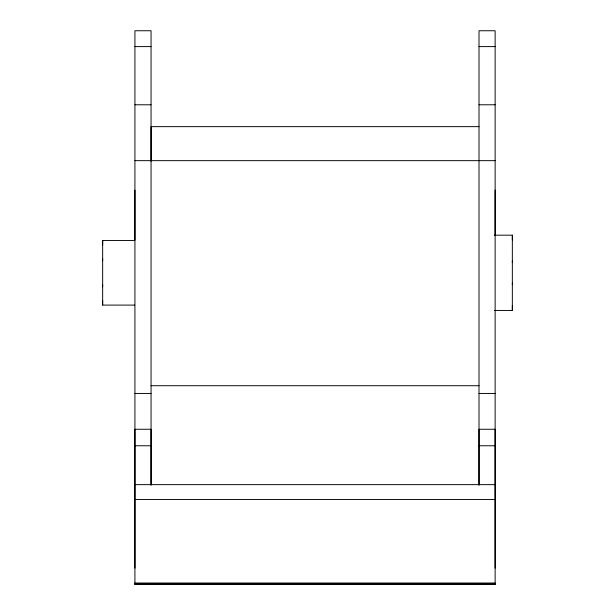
<?xml version="1.0" encoding="UTF-8"?>
<svg xmlns="http://www.w3.org/2000/svg" width="615" height="615" viewBox="0 0 615 615"><rect width="100%" height="100%" fill="white"/><g stroke="black" fill="none" stroke-linecap="round" stroke-linejoin="round"><path stroke-width="0.92" d="M134.654 305.094L102.659 305.094L102.659 240.526L134.654 240.526M134.923 584.25L134.923 583.02L495.137 583.02L495.137 584.25L134.923 584.25L134.923 429.255L151.052 429.255L151.052 484.635M134.923 568.122L134.923 30.75L151.052 30.75L151.052 485.343M479.008 485.343L479.008 30.75L495.137 30.75L495.137 568.122M494.46 310.444L512.341 310.444L512.341 235.176L494.46 235.176M134.923 46.602L151.052 46.602M479.008 46.602L495.137 46.602M134.923 104.788L151.052 104.788M479.008 104.788L495.137 104.788M479.008 126.644L151.052 126.644L151.052 161.153M134.923 160.661L495.137 160.661M151.052 385.713L479.008 385.713M134.923 393.446L151.052 393.446M479.008 393.446L495.137 393.446M134.923 445.767L151.052 445.767M479.008 445.767L495.137 445.767M134.923 484.635L495.137 484.635M134.923 499.541L495.137 499.541M134.923 584.119L495.137 584.119M512.341 235.176L512.341 240.219M512.341 260.983L512.341 262.567M512.341 283.054L512.341 284.637M512.341 305.401L512.341 310.444M495.137 190.089L495.137 235.614M495.137 584.25L495.137 429.255L479.008 429.255L479.008 484.635M134.923 190.089L134.923 240.357M102.659 240.526L102.659 244.855M102.659 258.83L102.659 260.706M102.659 284.914L102.659 286.79M102.659 300.766L102.659 305.094"/></g></svg>
